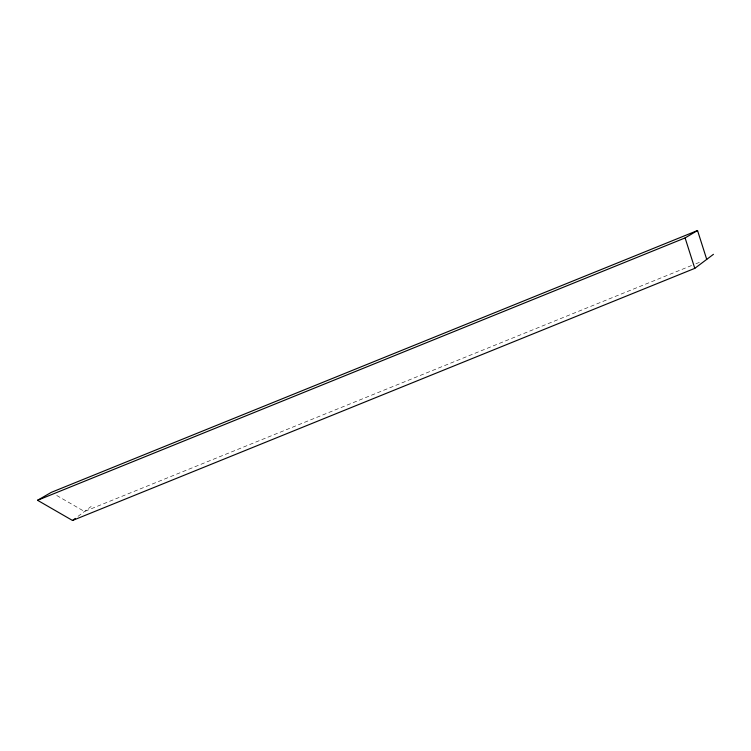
<?xml version="1.0" encoding="UTF-8"?>
<svg xmlns="http://www.w3.org/2000/svg" width="751" height="751" viewBox="0 0 751 751"><rect width="100%" height="100%" fill="white"/><g stroke="black" fill="none" stroke-linecap="round" stroke-linejoin="round"><path stroke-width="0.56" stroke-dasharray="3.75 2.82" d="M78.038 516.341L91.181 506.446M691.53 265.535L84.469 511.497L55.321 494.674M695.877 263.779L701.303 261.573"/><path stroke-width="1.13" d="M706.729 259.377L697.538 230.519L51.303 492.356L37.55 500.288L72.528 520.481L75.278 518.406M72.528 520.481L694.788 268.36L713.45 254.317M37.55 500.288L685.1 237.926L697.538 230.519M685.1 237.926L694.788 268.36"/></g></svg>
